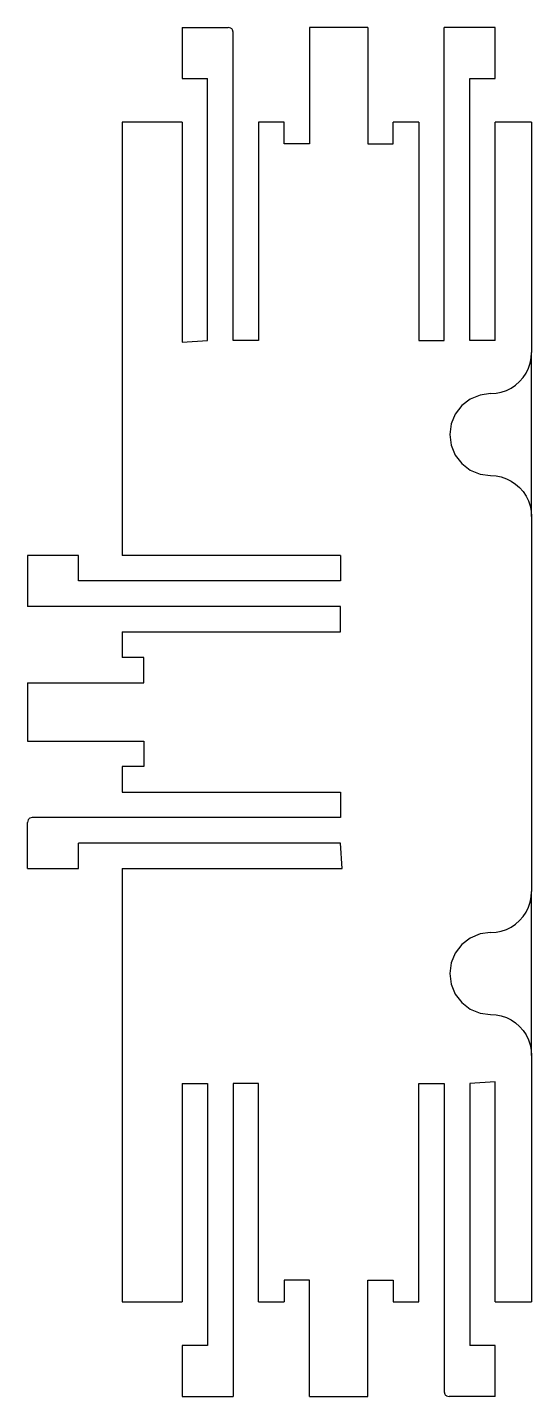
# Model space of a CAD drawing. Header units: metres. Extents: x -394 to -324, y 617 to 805.
import ezdxf

# ---------------------------------------------------------------- set-up
doc = ezdxf.new("R2010")
doc.units = ezdxf.units.M

msp = doc.modelspace()

# ---------------------------------------------------------------- linework, layer by layer
at = {"layer": 'plan'}
for p, q in [((-372.42, 804.53), (-372.42, 797.53)), ((-372.42, 804.53), (-366.08, 804.53)), ((-365.75, 804.44), (-366.08, 804.53)), ((-365.68, 804.39), (-365.75, 804.44)), ((-365.61, 804.33), (-365.68, 804.39)), ((-365.56, 804.27), (-365.61, 804.33)), ((-365.51, 804.2), (-365.56, 804.27)), ((-365.42, 803.87), (-365.51, 804.2)), ((-365.42, 761.53), (-365.42, 803.87)), ((-346.92, 804.53), (-354.92, 804.53)), ((-354.92, 804.53), (-354.92, 788.53)), ((-346.92, 804.53), (-346.92, 788.53)), ((-336.42, 761.53), (-336.42, 804.53)), ((-329.42, 804.53), (-336.42, 804.53)), ((-329.42, 797.53), (-329.42, 804.53)), ((-372.42, 797.53), (-368.92, 797.53)), ((-368.92, 761.53), (-368.92, 797.53)), ((-332.92, 797.53), (-329.42, 797.53)), ((-332.92, 761.53), (-332.92, 797.53)), ((-380.67, 791.53), (-380.67, 732.03)), ((-372.42, 791.53), (-380.67, 791.53)), ((-372.42, 791.53), (-372.42, 761.3)), ((-358.42, 791.53), (-361.92, 791.53)), ((-361.92, 791.53), (-361.92, 761.53)), ((-358.42, 788.53), (-358.42, 791.53)), ((-343.42, 788.53), (-343.42, 791.53)), ((-339.92, 791.53), (-343.42, 791.53)), ((-339.92, 791.53), (-339.92, 761.53)), ((-329.42, 761.53), (-329.42, 791.53)), ((-324.42, 791.53), (-329.42, 791.53)), ((-324.42, 791.53), (-324.42, 759.87)), ((-354.92, 788.53), (-358.42, 788.53)), ((-346.92, 788.53), (-343.42, 788.53)), ((-372.42, 761.3), (-368.92, 761.53)), ((-361.92, 761.53), (-365.42, 761.53)), ((-339.92, 761.53), (-336.42, 761.53)), ((-329.42, 761.53), (-332.92, 761.53)), ((-324.47, 759.14), (-324.42, 759.87)), ((-324.42, 737.37), (-324.42, 759.87)), ((-325.17, 757.06), (-324.85, 757.72)), ((-324.85, 757.72), (-324.61, 758.42)), ((-324.61, 758.42), (-324.47, 759.14)), ((-326.62, 755.41), (-326.07, 755.89)), ((-326.07, 755.89), (-325.58, 756.45)), ((-325.58, 756.45), (-325.17, 757.06)), ((-331.5, 754.05), (-332.86, 753.49)), ((-330.05, 754.25), (-331.5, 754.05)), ((-330.05, 754.25), (-329.31, 754.29)), ((-329.31, 754.29), (-328.59, 754.44)), ((-328.59, 754.44), (-327.89, 754.67)), ((-327.89, 754.67), (-327.23, 755)), ((-327.23, 755), (-326.62, 755.41)), ((-334.02, 752.6), (-334.92, 751.43)), ((-332.86, 753.49), (-334.02, 752.6)), ((-334.92, 751.43), (-335.48, 750.08)), ((-335.48, 750.08), (-335.67, 748.62)), ((-335.67, 748.62), (-335.48, 747.16)), ((-335.48, 747.16), (-334.92, 745.81)), ((-334.92, 745.81), (-334.02, 744.64)), ((-334.02, 744.64), (-332.86, 743.75)), ((-332.86, 743.75), (-331.5, 743.18)), ((-331.5, 743.18), (-330.05, 742.99)), ((-330.05, 742.99), (-329.31, 742.94)), ((-329.31, 742.94), (-328.59, 742.8)), ((-328.59, 742.8), (-327.89, 742.56)), ((-327.89, 742.56), (-327.23, 742.24)), ((-327.23, 742.24), (-326.62, 741.83)), ((-326.62, 741.83), (-326.07, 741.34)), ((-326.07, 741.34), (-325.58, 740.79)), ((-325.58, 740.79), (-325.17, 740.18)), ((-325.17, 740.18), (-324.85, 739.52)), ((-324.85, 739.52), (-324.61, 738.82)), ((-324.61, 738.82), (-324.47, 738.1)), ((-324.47, 738.1), (-324.42, 737.37)), ((-324.42, 737.37), (-324.42, 685.87)), ((-393.67, 732.03), (-393.67, 725.03)), ((-386.67, 732.03), (-393.67, 732.03)), ((-386.67, 728.53), (-386.67, 732.03)), ((-350.67, 732.03), (-380.67, 732.03)), ((-350.67, 732.03), (-350.67, 728.53)), ((-350.67, 728.53), (-386.67, 728.53)), ((-350.67, 725.03), (-393.67, 725.03)), ((-350.67, 721.53), (-350.67, 725.03)), ((-380.67, 721.53), (-380.67, 718.03)), ((-380.67, 721.53), (-350.67, 721.53)), ((-377.67, 718.03), (-380.67, 718.03)), ((-377.67, 714.53), (-377.67, 718.03)), ((-393.67, 714.53), (-377.67, 714.53)), ((-393.67, 714.53), (-393.67, 706.53)), ((-393.67, 706.53), (-377.67, 706.53)), ((-377.67, 706.53), (-377.67, 703.03)), ((-377.67, 703.03), (-380.67, 703.03)), ((-380.67, 703.03), (-380.67, 699.53)), ((-380.67, 699.53), (-350.67, 699.53)), ((-350.67, 699.53), (-350.67, 696.03)), ((-393.58, 695.7), (-393.67, 695.37)), ((-393.53, 695.77), (-393.58, 695.7)), ((-393.48, 695.83), (-393.53, 695.77)), ((-393.41, 695.89), (-393.48, 695.83)), ((-393.34, 695.94), (-393.41, 695.89)), ((-393.01, 696.03), (-393.34, 695.94)), ((-350.67, 696.03), (-393.01, 696.03)), ((-393.67, 689.03), (-393.67, 695.37)), ((-386.67, 689.03), (-386.67, 692.53)), ((-350.67, 692.53), (-386.67, 692.53)), ((-350.44, 689.03), (-350.67, 692.53)), ((-393.67, 689.03), (-386.67, 689.03)), ((-380.67, 689.03), (-380.67, 629.53)), ((-380.67, 689.03), (-350.44, 689.03)), ((-324.85, 683.71), (-324.61, 684.41)), ((-324.61, 684.41), (-324.47, 685.13)), ((-324.47, 685.13), (-324.42, 685.87)), ((-324.47, 685.13), (-324.42, 685.13)), ((-324.42, 685.13), (-324.42, 685.87)), ((-324.42, 663.36), (-324.42, 685.13)), ((-326.07, 681.89), (-325.58, 682.44)), ((-325.58, 682.44), (-325.17, 683.05)), ((-325.17, 683.05), (-324.85, 683.71)), ((-328.59, 680.43), (-327.89, 680.67)), ((-327.89, 680.67), (-327.23, 681)), ((-327.23, 681), (-326.62, 681.4)), ((-326.62, 681.4), (-326.07, 681.89)), ((-332.86, 679.49), (-334.02, 678.59)), ((-331.5, 680.05), (-332.86, 679.49)), ((-330.05, 680.24), (-331.5, 680.05)), ((-330.05, 680.24), (-329.31, 680.29)), ((-329.31, 680.29), (-328.59, 680.43)), ((-334.92, 677.43), (-335.48, 676.07)), ((-334.02, 678.59), (-334.92, 677.43)), ((-335.48, 676.07), (-335.67, 674.62)), ((-335.67, 674.62), (-335.48, 673.16)), ((-335.48, 673.16), (-334.92, 671.8)), ((-334.92, 671.8), (-334.02, 670.64)), ((-334.02, 670.64), (-332.86, 669.74)), ((-332.86, 669.74), (-331.5, 669.18)), ((-331.5, 669.18), (-330.05, 668.99)), ((-330.05, 668.99), (-329.31, 668.94)), ((-329.31, 668.94), (-328.59, 668.8)), ((-328.59, 668.8), (-327.89, 668.56)), ((-327.89, 668.56), (-327.23, 668.24)), ((-327.23, 668.24), (-326.62, 667.83)), ((-326.62, 667.83), (-326.07, 667.34)), ((-326.07, 667.34), (-325.58, 666.79)), ((-325.58, 666.79), (-325.17, 666.18)), ((-325.17, 666.18), (-324.85, 665.52)), ((-324.85, 665.52), (-324.61, 664.82)), ((-324.61, 664.82), (-324.47, 664.1)), ((-324.47, 664.1), (-324.42, 663.36)), ((-324.42, 663.36), (-324.42, 629.53)), ((-372.42, 659.53), (-368.92, 659.53)), ((-372.42, 659.53), (-372.42, 629.53)), ((-368.92, 659.53), (-368.92, 623.53)), ((-365.42, 659.53), (-365.42, 616.53)), ((-361.92, 659.53), (-365.42, 659.53)), ((-361.92, 629.53), (-361.92, 659.53)), ((-339.92, 629.53), (-339.92, 659.53)), ((-339.92, 659.53), (-336.42, 659.53)), ((-336.42, 659.53), (-336.42, 617.19)), ((-329.42, 659.76), (-332.92, 659.53)), ((-332.92, 659.53), (-332.92, 623.53)), ((-329.42, 629.53), (-329.42, 659.76)), ((-354.92, 632.53), (-358.42, 632.53)), ((-358.42, 632.53), (-358.42, 629.53)), ((-354.92, 616.53), (-354.92, 632.53)), ((-346.92, 616.53), (-346.92, 632.53)), ((-346.92, 632.53), (-343.42, 632.53)), ((-343.42, 632.53), (-343.42, 629.53)), ((-380.67, 629.53), (-372.42, 629.53)), ((-361.92, 629.53), (-358.42, 629.53)), ((-343.42, 629.53), (-339.92, 629.53)), ((-329.42, 629.53), (-324.42, 629.53)), ((-372.42, 623.53), (-372.42, 616.53)), ((-368.92, 623.53), (-372.42, 623.53)), ((-329.42, 623.53), (-332.92, 623.53)), ((-329.42, 616.53), (-329.42, 623.53)), ((-336.42, 617.19), (-336.33, 616.86)), ((-336.33, 616.86), (-336.28, 616.79)), ((-336.28, 616.79), (-336.23, 616.72)), ((-336.23, 616.72), (-336.16, 616.66)), ((-336.16, 616.66), (-336.09, 616.62)), ((-372.42, 616.53), (-365.42, 616.53)), ((-354.92, 616.53), (-346.92, 616.53)), ((-336.09, 616.62), (-335.76, 616.53)), ((-329.42, 616.53), (-335.76, 616.53))]:
    msp.add_line(p, q, dxfattribs=at)

doc.saveas('drawing.dxf')
